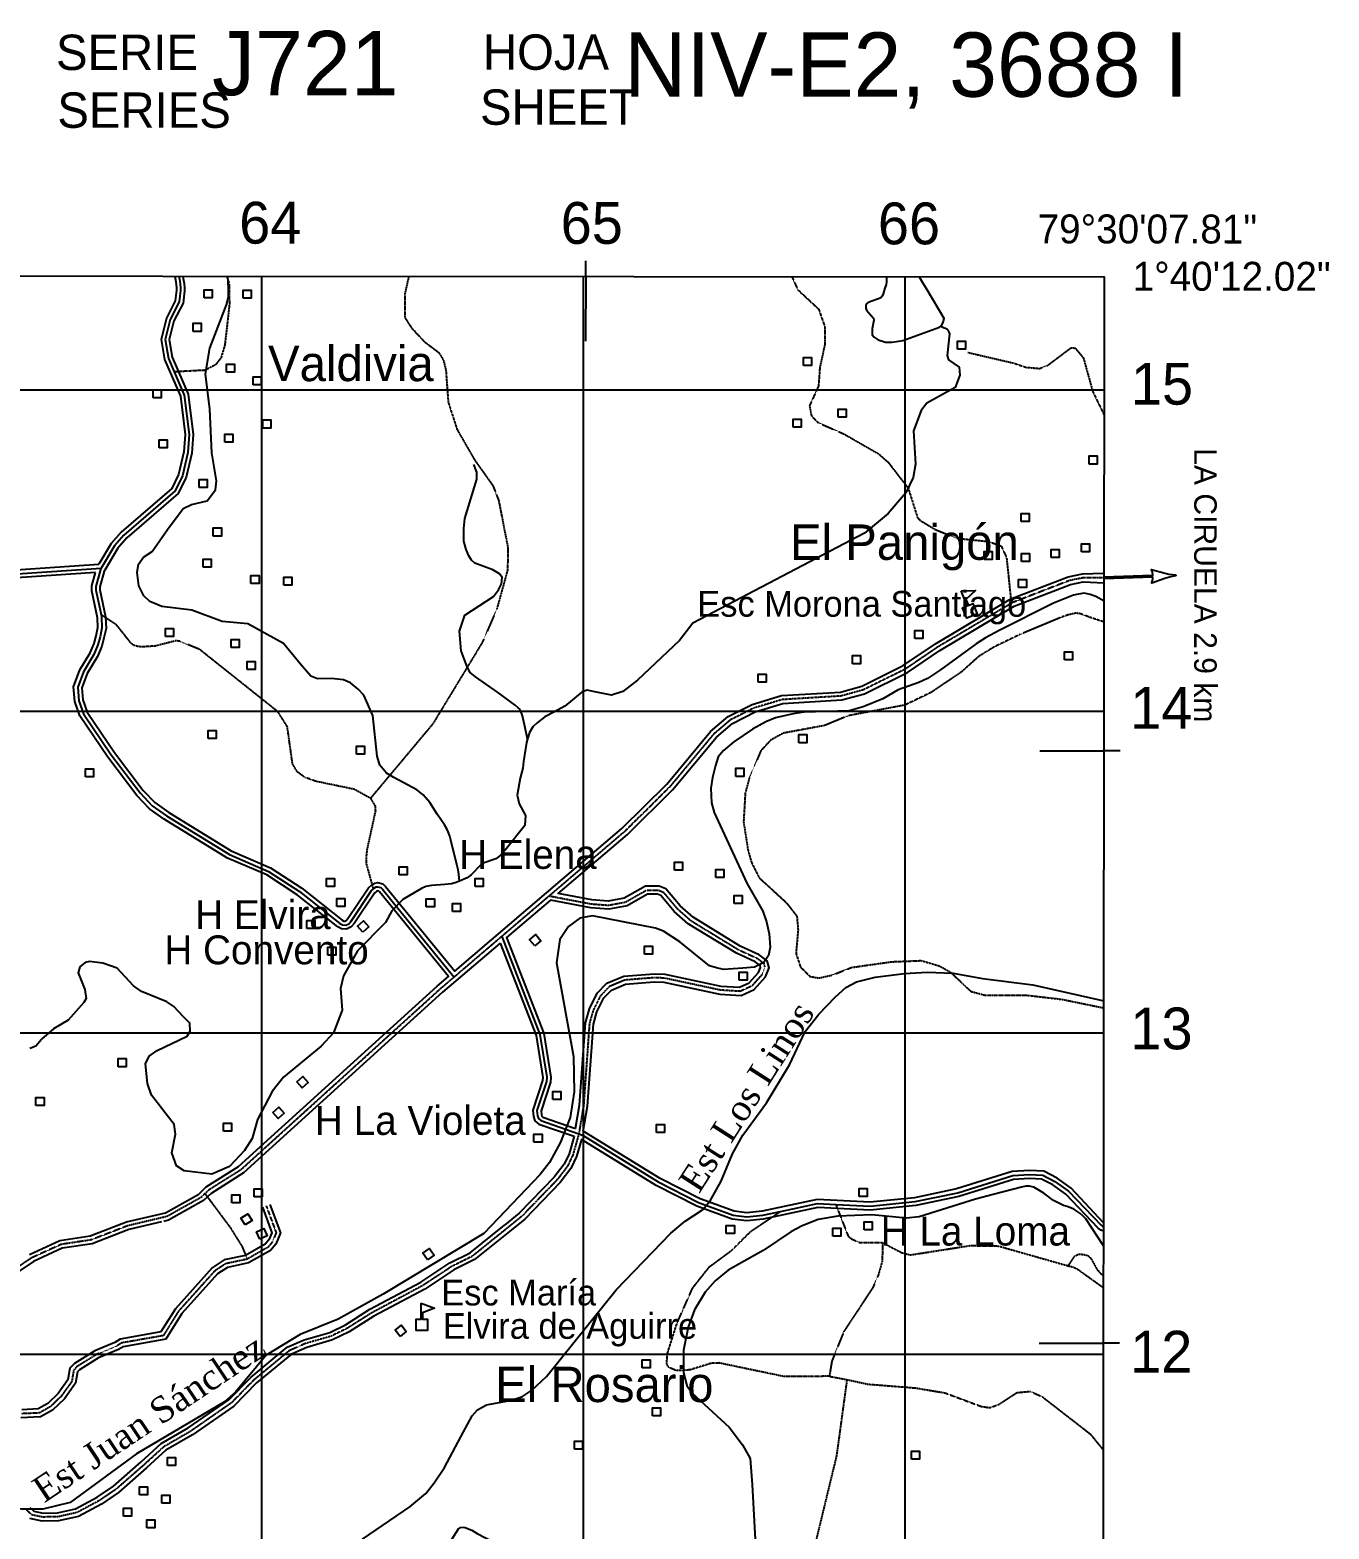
# Model space of a CAD drawing. Extents: x 638173 to 667318, y 9795622 to 9816401.
# Drawn here: x 663279 to 667318, y 9811456 to 9816119 of the extents above; entities that cross this region are included whole.
import ezdxf

# ---------------------------------------------------------------- set-up
doc = ezdxf.new("R2010")
doc.units = 0
doc.header["$MEASUREMENT"] = 0
doc.linetypes.add('HIDDEN', pattern=[0.375, 0.25, -0.125])
for name, color, linetype in [('CAMINO4', 7, 'CONTINUOUS'), ('CAMINO5', 7, 'CONTINUOUS'), ('CAMINO6Y7', 7, 'CONTINUOUS'), ('CUADRICULAUTM', 7, 'CONTINUOUS'), ('EDIFICACION', 7, 'CONTINUOUS'), ('INFORMACIONMARGI', 7, 'CONTINUOUS'), ('NOMBRESPOBLADOS', 7, 'CONTINUOUS'), ('NOMBRESPROPIOS', 7, 'CONTINUOUS'), ('PARALELACAMINO', 7, 'CONTINUOUS'), ('PROYECCION', 7, 'CONTINUOUS'), ('PUENTE', 7, 'CONTINUOUS'), ('RIODOBLE', 7, 'CONTINUOUS'), ('RIOINTERMITENTE', 7, 'CONTINUOUS'), ('RIOPERENNE', 7, 'CONTINUOUS'), ('TEXTOAZUL', 7, 'CONTINUOUS'), ('VALORCUADRICULAR', 7, 'CONTINUOUS'), ('VALORGEOGRAFICO', 7, 'CONTINUOUS')]:
    doc.layers.add(name, color=color, linetype=linetype)
doc.styles.add('escuelas', font='SWZCONLN.TTF')
doc.styles.add('marginal', font='UNVR57W.TTF')
doc.styles.add('poblados', font='SWZCONDN.TTF')
doc.styles.add('rios', font='TIMESI_0.TTF')

# ---------------------------------------------------------------- blocks, each defined once
blk = doc.blocks.new('DESVIA')
at = {"layer": 'INFORMACIONMARGI', "color": 7, "linetype": 'Continuous'}
blk.add_lwpolyline([(202.16, 3.49), (185.9, 7.39), (147.68, 19.11), (146.85, 19.12), (146.96, 18.1), (149.36, 11.75), (149.85, 9.42), (150.15, 6.9), (150.53, 1.31), (-0.62, 1.3), (-0.61, -2.71), (150.58, -2.7), (150.4, -6.92), (149.98, -11.09), (149.1, -14.21), (146.85, -20.1), (146.86, -20.87), (147.8, -20.89), (188.55, -8.04), (203.45, -4.27), (223.03, -0.96), (223.77, -0.5), (223.03, 0.07), (202.16, 3.49)], close=True, dxfattribs=at)
blk = doc.blocks.new('CASA')
at = {"layer": 'EDIFICACION', "color": 4, "linetype": 'Continuous'}
blk.add_lwpolyline([(-12.57, -13.81), (-12.57, 11.18), (12.43, 11.18), (12.43, -13.82), (-12.57, -13.81)], close=True, dxfattribs=at)
blk = doc.blocks.new('ESCUEL')
at = {"layer": 'EDIFICACION', "color": 6, "linetype": 'Continuous'}
blk.add_lwpolyline([(-0.55, 67.48), (41.45, 51.74), (3.45, 37.48), (3.45, 17.27), (18.98, 17.27), (18.98, -17.74), (-16.02, -17.73), (-16.02, 17.27), (-0.55, 17.27), (-0.55, 67.48)], close=True, dxfattribs=at)

msp = doc.modelspace()

# ---------------------------------------------------------------- linework, layer by layer
at = {"layer": 'CAMINO4', "color": 2, "linetype": 'HIDDEN'}
for points in [[(666618.95, 9814414.88), (666552.92, 9814415.01), (666510.91, 9814406.48), (666334.21, 9814338.06), (666330.26, 9814335.71), (666101.32, 9814199.68), (666000.77, 9814131.09), (665869.72, 9814066.39), (665801.05, 9814047.41), (665618.02, 9814036.28), (665529, 9814009.69), (665456.48, 9813972.9), (665404.27, 9813928.42), (665267.91, 9813764.4), (665127.8, 9813625.86), (664893.43, 9813425.68)], [(664893.43, 9813425.68), (664746.01, 9813299.77), (664553.52, 9813135.37), (663934.6, 9812573.65), (663834.06, 9812510.16), (663822.83, 9812499.25), (663810.91, 9812487.66), (663704.42, 9812428.22), (663582.56, 9812399.34), (663468.94, 9812355.41), (663375.52, 9812341.35), (663283.43, 9812299.45), (662708.52, 9811911.58), (662294.16, 9811632.04), (662261.9, 9811610.27)], [(664893.43, 9813425.68), (665024.35, 9813400.66), (665077.71, 9813396.74), (665131.11, 9813406.83), (665196.01, 9813443.64), (665232.87, 9813443.58), (665248.1, 9813437.18), (665291.2, 9813386.17), (665333.05, 9813349.17), (665481.53, 9813258.5), (665539.93, 9813231.65), (665560.23, 9813216.34), (665564.01, 9813202.32), (665555.07, 9813180.69), (665523.21, 9813145.09), (665487.59, 9813128.6), (665425.33, 9813132.53), (665251.31, 9813169.77), (665219.54, 9813171.1), (665128.02, 9813163.63), (665079.68, 9813143.34), (665052.93, 9813115.37), (665029.95, 9813069.57), (665018.42, 9813028.85), (665000.04, 9812772.93), (664985.38, 9812685.68)], [(664985.5, 9812685.66), (664966.65, 9812618.92), (664950.05, 9812584.57), (664918.18, 9812542.6), (664808.63, 9812429.47), (664761.8, 9812391.44)], [(664013.23, 9812461.38), (664044.09, 9812377.7), (664032.7, 9812349.09), (664018.28, 9812332.32), (663954.14, 9812295.69), (663953.63, 9812295.4), (663887.62, 9812281.37), (663853.69, 9812259.41), (663740.69, 9812133.92), (663693.37, 9812057.66), (663563.4, 9812034.77), (663548.45, 9812025.4), (663486.2, 9811999.31), (663424.6, 9811961.18), (663414.67, 9811950.3), (663408.44, 9811914.65), (663375.95, 9811869.37), (663341.14, 9811836.01), (663307.8, 9811817.07), (663251.28, 9811814.58)], [(664761.8, 9812391.44), (664654.34, 9812304.77), (664590.13, 9812272.72), (664499.99, 9812213.36), (664341.81, 9812128.68), (664265.56, 9812080.71), (664215.09, 9812055.84), (664135.02, 9812032.95), (664085.26, 9812010.93), (663974.55, 9811919.5), (663904.67, 9811848.27), (663777.64, 9811759.78), (663693.99, 9811711.4), (663632.67, 9811655.47), (663546.04, 9811579.64), (663494.18, 9811544.45), (663424.9, 9811507.23), (663365.61, 9811494.14), (663318.02, 9811493.24), (663284.4, 9811499.93), (663268.33, 9811515.64)]]:
    msp.add_lwpolyline(points, dxfattribs=at)
at = {"layer": 'CAMINO5', "color": 7, "linetype": 'Continuous'}
for points in [[(663741.54, 9815352.37), (663743.66, 9815344.56), (663745.96, 9815329.28), (663746.57, 9815316.06), (663746.4, 9815309.16), (663742.5, 9815273.51), (663714.42, 9815218.81), (663699.03, 9815156.44), (663709.06, 9815097.85), (663727.09, 9815055.9), (663758.36, 9814983.16), (663773.33, 9814860.89), (663769.39, 9814804.87), (663752.71, 9814732.32), (663729.72, 9814685.24), (663570.55, 9814548.01), (663541.25, 9814514.95), (663500.34, 9814445.37)], [(662816.86, 9814621.73), (662846.78, 9814447.23), (662866.79, 9814404.05), (662884.38, 9814403.34), (663500.34, 9814445.37)], [(663500.34, 9814445.37), (663497.87, 9814441.17), (663483.65, 9814388.53), (663483.74, 9814376.26), (663499.59, 9814300.55), (663501.34, 9814292.18), (663502.54, 9814259.08), (663496.35, 9814231.89), (663489.8, 9814206.88), (663476.93, 9814176.35), (663445.04, 9814122.93), (663427.14, 9814074.57), (663430.85, 9814032.55), (663444.74, 9813991.77), (663530.87, 9813864.28), (663620.83, 9813745.7), (663658.86, 9813706.16), (663703.27, 9813674.24), (663898.71, 9813554.2), (664020.59, 9813501.77), (664117.04, 9813439.21), (664242.63, 9813339.66), (664250.92, 9813335.19), (664260.41, 9813334.53), (664269.8, 9813339.2), (664276.96, 9813347.24), (664340.53, 9813442.07), (664345.93, 9813446.93), (664349.63, 9813450.25), (664355.39, 9813453.32), (664359.81, 9813454.05), (664369.46, 9813451.72), (664375.04, 9813446.39), (664400.73, 9813414.88), (664409.56, 9813404.06), (664432.03, 9813376.5), (664597.82, 9813173.2)], [(664746.01, 9813299.77), (664864.56, 9812994.74), (664885.89, 9812861.36), (664884.56, 9812848.27), (664855.21, 9812757.74), (664857.07, 9812741.45), (664859.84, 9812732.85), (664867.37, 9812726.48), (664985.68, 9812685.58)], [(664985.38, 9812685.71), (664998.56, 9812679.98), (665232.07, 9812535.67), (665357.74, 9812471.78), (665465.67, 9812432.11), (665507.6, 9812426.95), (665557.17, 9812431.95), (665612.18, 9812443.77), (665727.55, 9812468.57), (665784.37, 9812465.82), (665891.48, 9812460.64), (666031.3, 9812474.4), (666163.54, 9812502.17), (666335.22, 9812555.35), (666387.34, 9812559.08), (666428, 9812556.46), (666466.08, 9812537.29), (666507.95, 9812506.65), (666609.32, 9812401.06), (666614.9, 9812396.83), (666617.32, 9812396.12)]]:
    msp.add_lwpolyline(points, dxfattribs=at)
at = {"layer": 'CAMINO6Y7', "color": 2, "linetype": 'HIDDEN'}
msp.add_line((665764.45, 9811931.15), (665819.08, 9811920.86), dxfattribs=at)
for points in [[(663890.79, 9815352.26), (663897.68, 9815330.54), (663898.8, 9815265.59), (663884.53, 9815139.56), (663873.01, 9815100.1), (663856.44, 9815078.49), (663823.35, 9815060.72), (663727.09, 9815055.9)], [(664456.31, 9815351.86), (664444.08, 9815297.73), (664443.91, 9815225.15), (664465.44, 9815192), (664504.74, 9815149.91), (664550.41, 9815115.45), (664564.34, 9815092.5), (664571.89, 9815061.93), (664579.29, 9814961.32), (664607.06, 9814875.95), (664661.49, 9814781.63), (664718.49, 9814701.3), (664736.18, 9814655.43), (664765.07, 9814507.67), (664763.65, 9814438.91), (664730.33, 9814318), (664685.61, 9814214.94), (664531.26, 9813960.54), (664337.56, 9813729.14)], [(665648.16, 9815351.02), (665666.68, 9815310.82), (665731.35, 9815250.86), (665750.29, 9815196.07), (665750.17, 9815140.04), (665734.75, 9815068.76), (665730.81, 9815011.47), (665702.71, 9814950.4), (665708.99, 9814918.55), (665729.28, 9814898.14), (665810.53, 9814862.34), (665917.15, 9814801.03), (665947.59, 9814774.24), (666009.68, 9814693.9), (666038.7, 9814602.17), (666047.57, 9814593.24), (666094.53, 9814565.14), (666160.55, 9814538.28), (666260.93, 9814527.92), (666299.02, 9814513.84), (666315.46, 9814478.16), (666330.26, 9814335.71)], [(666195.22, 9815116.2), (666338.45, 9815082.96), (666375.27, 9815070.16), (666418.47, 9815066.27), (666443.91, 9815076.41), (666516.48, 9815131.03), (666529.18, 9815129.74), (666554.53, 9815099.13), (666583.52, 9814994.66), (666619.35, 9814920.66)], [(664337.56, 9813729.14), (664286.79, 9813757.24), (664168.65, 9813781.65), (664133.1, 9813794.44), (664108.99, 9813812.32), (664095.07, 9813836.53), (664078.81, 9813952.44), (664049.69, 9813998.33), (663806.12, 9814192.32), (663743.04, 9814218.04), (663732.47, 9814219.19), (663667.62, 9814202.75), (663628.22, 9814200.28), (663613.34, 9814201.49), (663600.27, 9814205.42), (663591.79, 9814213.03), (663548.31, 9814267.91), (663499.59, 9814300.55)], [(666617.12, 9814278.14), (666571.4, 9814293.28), (666545.09, 9814303.3), (666531.16, 9814305.19), (666517.23, 9814302.36), (666504.01, 9814298.82), (666487.88, 9814293.21), (666356.85, 9814238.69), (666276.22, 9814199.64), (666228.34, 9814170.16), (666174.85, 9814121.87), (666080.67, 9814058.37), (665999.24, 9814019.04), (665823.79, 9813986.25), (665750.01, 9813955.82), (665621.59, 9813931.85), (665582.15, 9813910.28), (665551.57, 9813877.22), (665515.8, 9813793.25), (665502.98, 9813746.16), (665497.69, 9813655.76), (665511.47, 9813567.87), (665522.82, 9813528.38), (665546.86, 9813481.22), (665630.56, 9813404.67), (665663.51, 9813362.59), (665667.22, 9813319.29), (665660.7, 9813246.72), (665674.58, 9813204.67), (665703.75, 9813175.33), (665731.69, 9813170.19), (665772.38, 9813179.03), (665833.44, 9813203.11), (665958.02, 9813220.72), (666050.8, 9813224.37), (666106.68, 9813207.72), (666140.95, 9813188.56), (666204.36, 9813128.6), (666247.54, 9813117.06), (666377.17, 9813116.83), (666487.71, 9813103.89), (666617.87, 9813077.14)], [(664337.56, 9813729.14), (664351.49, 9813706.19), (664352.72, 9813689.64), (664326.46, 9813569.45), (664323.65, 9813543.74), (664324.39, 9813525.42), (664345.93, 9813446.93)], [(663822.83, 9812499.25), (663901.15, 9812394.16), (663937.87, 9812335.52), (663954.14, 9812295.69)], [(665784.37, 9812465.82), (665822.64, 9812367.81), (665832.78, 9812358.88), (665858.17, 9812347.37), (665929.34, 9812347.24)], [(665764.45, 9811931.15), (665624.66, 9811930.13), (665421.41, 9811972.51), (665395.99, 9811971.28), (665331.13, 9811951.02), (665289.19, 9811948.55), (665265.07, 9811958.78), (665258.74, 9811970.25), (665261.35, 9812003.36), (665290.8, 9812096.26), (665339.34, 9812205.68), (665391.59, 9812271.8), (665460.34, 9812322.61), (665518.93, 9812381.08), (665612.18, 9812443.77)], [(665929.34, 9812347.24), (665929.21, 9812289.94), (665916.4, 9812245.4), (665899.79, 9812207.23), (665809.25, 9812069.87), (665772.19, 9811978.25), (665764.45, 9811931.15)], [(665929.34, 9812347.24), (665990.27, 9812315.3), (666016.95, 9812308.89), (666202.56, 9812337.84), (666290.24, 9812336.41), (666507.37, 9812274.72)], [(666507.37, 9812274.72), (666527.83, 9812305.43), (666538.34, 9812310.77), (666553.25, 9812310.47), (666567.01, 9812307.46), (666577.37, 9812298.97), (666597.57, 9812262.54), (666608.7, 9812250.66), (666613.7, 9812247.24), (666617.19, 9812247)], [(666507.37, 9812274.72), (666522.97, 9812271.16), (666537.9, 9812263.39), (666615.22, 9812207.79)], [(665819.08, 9811920.86), (665786.76, 9811684.08), (665725.18, 9811429.52), (665715.99, 9811299.65), (665703.44, 9811219.79)], [(665819.08, 9811920.86), (665883.86, 9811906.74), (666031.25, 9811895.02), (666123.99, 9811879.57), (666237, 9811837.35), (666263.68, 9811833.48), (666291.66, 9811843.62), (666347.66, 9811880.45), (666389.61, 9811884.19), (666426.43, 9811867.57), (666576.13, 9811751.43), (666616.76, 9811701.05)]]:
    msp.add_lwpolyline(points, dxfattribs=at)
at = {"layer": 'CUADRICULAUTM', "color": 2, "linetype": 'Continuous'}
for points in [[(664000, 9796923.87), (664000, 9797000), (664000, 9798000), (664000, 9799000), (664000, 9800000), (664000, 9801000), (664000, 9802000), (664000, 9803000), (664000, 9804000), (664000, 9805000), (664000, 9806000), (664000, 9807000), (664000, 9808000), (664000, 9809000), (664000, 9810000), (664000, 9811000), (664000, 9812000), (664000, 9813000), (664000, 9814000), (664000, 9815352.18)], [(665000, 9796923.09), (665000, 9797000), (665000, 9798000), (665000, 9799000), (665000, 9800000), (665000, 9801000), (665000, 9802000), (665000, 9803000), (665000, 9804000), (665000, 9805000), (665000, 9806000), (665000, 9807000), (665000, 9808000), (665000, 9809000), (665000, 9810000), (665000, 9811000), (665000, 9812000), (665000, 9813000), (665000, 9814000), (665000, 9815351.48)], [(666000, 9796922.32), (666000, 9797000), (666000, 9798000), (666000, 9799000), (666000, 9800000), (666000, 9801000), (666000, 9802000), (666000, 9803000), (666000, 9804000), (666000, 9805000), (666000, 9806000), (666000, 9807000), (666000, 9808000), (666000, 9809000), (666000, 9810000), (666000, 9811000), (666000, 9812000), (666000, 9813000), (666000, 9814000), (666000, 9815350.77)], [(655000, 9815000), (656000, 9815000), (657000, 9815000), (658000, 9815000), (659000, 9815000), (660000, 9815000), (661000, 9815000), (662000, 9815000), (663000, 9815000), (664000, 9815000), (666619.42, 9815000)], [(655000, 9814000), (656000, 9814000), (657000, 9814000), (658000, 9814000), (659000, 9814000), (660000, 9814000), (661000, 9814000), (662000, 9814000), (663000, 9814000), (664000, 9814000), (665000, 9814000), (666617.8, 9814000)], [(655000, 9813000), (656000, 9813000), (657000, 9813000), (658000, 9813000), (659000, 9813000), (660000, 9813000), (661000, 9813000), (662000, 9813000), (663000, 9813000), (664000, 9813000), (665000, 9813000), (666617.8, 9813000)], [(655000, 9812000), (656000, 9812000), (657000, 9812000), (658000, 9812000), (659000, 9812000), (660000, 9812000), (661000, 9812000), (662000, 9812000), (663000, 9812000), (664000, 9812000), (665000, 9812000), (666617, 9812000)]]:
    msp.add_lwpolyline(points, dxfattribs=at)
at = {"layer": 'PARALELACAMINO', "color": 7, "linetype": 'Continuous'}
for p, q in [((663728.59, 9815352.38), (663729.84, 9815347.76)), ((666617.31, 9812383.48), (666614.7, 9812383.87))]:
    msp.add_line(p, q, dxfattribs=at)
for points in [[(662443.04, 9815353.29), (662466.16, 9815309.85), (662519.15, 9815234.45), (662679.22, 9815075.45), (662734.53, 9814981.26), (662740.77, 9814877.19), (662752.77, 9814837.15), (662784.59, 9814784.23), (662800.5, 9814742.94), (662829.11, 9814624.24), (662858.82, 9814450.98), (662874.92, 9814416.23), (662884.21, 9814415.86), (663492.9, 9814457.39)], [(663753.7, 9815352.36), (663755.24, 9815346.75), (663758.42, 9815330.5), (663759.08, 9815316.19), (663758.88, 9815308.32), (663754.67, 9815269.86), (663726.21, 9815214.4), (663711.79, 9815155.98), (663721.13, 9815101.42), (663770.55, 9814986.45), (663785.88, 9814861.21), (663781.79, 9814803.02), (663764.57, 9814728.12), (663739.83, 9814677.45), (663579.35, 9814539.09), (663551.41, 9814507.57), (663511.11, 9814439.03), (663509.5, 9814436.28), (663496.16, 9814386.92), (663496.23, 9814377.6), (663513.79, 9814293.7), (663515.09, 9814257.9), (663508.49, 9814228.92), (663501.67, 9814202.85), (663488.11, 9814170.69), (663456.36, 9814117.51), (663439.84, 9814072.87), (663443.17, 9814035.15), (663456.03, 9813997.38), (663541.04, 9813871.56), (663630.35, 9813753.84), (663667.08, 9813715.65), (663710.2, 9813684.65), (663904.48, 9813565.32), (664026.5, 9813512.83), (664124.34, 9813449.37), (664249.53, 9813350.14), (664254.48, 9813347.47), (664257.89, 9813347.24), (664262.07, 9813349.32), (664267.05, 9813354.91), (664331.01, 9813450.32), (664342.41, 9813460.56), (664351.32, 9813465.32), (664360.28, 9813466.8), (664375.66, 9813463.08), (664384.24, 9813454.89), (664599.43, 9813191.01), (664885.31, 9813435.19), (665119.34, 9813635.07), (665258.69, 9813772.86), (665395.35, 9813937.24), (665449.5, 9813983.38), (665524.35, 9814021.35), (665615.82, 9814048.67), (665798.98, 9814059.81), (665865.25, 9814078.12), (665994.45, 9814141.91), (666094.6, 9814210.23), (666328.72, 9814349.34), (666507.38, 9814418.52), (666551.68, 9814427.51), (666616.11, 9814429.91), (666618.96, 9814430.7)], [(663729.84, 9815347.76), (663731.24, 9815342.27), (663733.5, 9815328.06), (663734.06, 9815315.93), (663733.92, 9815310), (663730.33, 9815277.16), (663702.63, 9815223.22), (663686.27, 9815156.9), (663696.99, 9815094.28), (663746.17, 9814979.87), (663760.78, 9814860.57), (663756.99, 9814806.72), (663740.85, 9814736.52), (663719.61, 9814693.03), (663561.75, 9814556.93), (663531.09, 9814522.33), (663492.9, 9814457.39)], [(663482.34, 9814431.61), (662884.55, 9814390.82), (662858.66, 9814391.87), (662834.74, 9814443.48), (662806.51, 9814608.15), (662506.61, 9814578.72)], [(663277.3, 9812310.4), (663371.93, 9812353.45), (663465.72, 9812367.57), (663578.85, 9812411.31), (663699.85, 9812439.98), (663803.38, 9812497.77), (663826.28, 9812520.03), (663927.01, 9812583.64), (664545.26, 9813144.75), (664580.4, 9813174.77), (664365.84, 9813437.89), (664363.26, 9813440.36), (664359.4, 9813441.29), (664356.85, 9813439.94), (664350.05, 9813433.82), (664286.87, 9813339.57), (664277.53, 9813329.08), (664262.93, 9813321.82), (664247.36, 9813322.91), (664235.73, 9813329.18), (664109.74, 9813429.05), (664014.68, 9813490.71), (663892.94, 9813543.08), (663696.34, 9813663.83), (663650.64, 9813696.67), (663611.31, 9813737.56), (663520.7, 9813857), (663433.45, 9813986.16), (663418.53, 9814029.95), (663414.44, 9814076.27), (663433.72, 9814128.35), (663465.75, 9814182.01), (663477.93, 9814210.91), (663484.21, 9814234.86), (663489.99, 9814260.26), (663488.89, 9814290.66), (663471.25, 9814374.92), (663471.14, 9814390.14), (663482.34, 9814431.61)], [(666617.33, 9812408.76), (666516.21, 9812516.09), (666472.63, 9812547.99), (666431.35, 9812568.77), (666387.3, 9812571.61), (666332.89, 9812567.72), (666160.4, 9812514.28), (666029.4, 9812486.77), (665891.17, 9812473.17), (665726.52, 9812481.13), (665555.22, 9812444.32), (665507.74, 9812439.53), (665468.63, 9812444.34), (665362.75, 9812483.26), (665238.2, 9812546.58), (665004.37, 9812691.09), (664999.33, 9812693.28), (665012.47, 9812771.44), (665030.8, 9813026.68), (665041.65, 9813065.02), (665063.26, 9813108.09), (665086.92, 9813132.82), (665131.02, 9813151.33), (665219.79, 9813158.58), (665249.73, 9813157.33), (665423.62, 9813120.11), (665489.97, 9813115.93), (665530.8, 9813134.83), (665565.81, 9813173.94), (665577.19, 9813201.47), (665571.18, 9813223.74), (665546.38, 9813242.44), (665487.42, 9813269.55), (665340.5, 9813359.26), (665300.16, 9813394.93), (665255.71, 9813447.54), (665235.4, 9813456.08), (665192.72, 9813456.15), (665126.75, 9813418.73), (665077, 9813409.33), (665025.99, 9813413.07), (664921.33, 9813433.08), (665136.26, 9813616.65), (665277.13, 9813755.94), (665413.19, 9813919.6), (665463.46, 9813962.42), (665533.65, 9813998.03), (665620.22, 9814023.89), (665803.12, 9814035.01), (665874.19, 9814054.66), (666007.09, 9814120.27), (666108.04, 9814189.13), (666339.7, 9814326.78), (666514.44, 9814394.44), (666554.16, 9814402.51), (666618.93, 9814399.04)], [(664975.49, 9812702.32), (664987.61, 9812774.42), (665006.04, 9813031.02), (665018.25, 9813074.12), (665042.6, 9813122.65), (665072.44, 9813153.86), (665125.02, 9813175.93), (665219.29, 9813183.62), (665252.89, 9813182.21), (665427.04, 9813144.95), (665485.21, 9813141.27), (665515.62, 9813155.35), (665544.33, 9813187.44), (665550.83, 9813203.17), (665549.28, 9813208.94), (665533.48, 9813220.86), (665475.64, 9813247.45), (665325.6, 9813339.08), (665282.24, 9813377.41), (665240.49, 9813426.82), (665230.34, 9813431.08), (665199.3, 9813431.13), (665135.47, 9813394.93), (665078.42, 9813384.15), (665022.71, 9813388.25), (664896.99, 9813412.27), (664760.87, 9813296.02), (664876.69, 9812998.03), (664898.49, 9812861.72), (664896.86, 9812845.68), (664867.94, 9812756.46), (664869.35, 9812744.1), (664870.64, 9812740.08), (664873.66, 9812737.53), (664975.49, 9812702.32)], [(664740.74, 9813278.83), (664561.78, 9813125.99), (663942.19, 9812563.66), (663841.84, 9812500.29), (663831.54, 9812490.29), (663818.44, 9812477.55), (663708.99, 9812416.46), (663694.63, 9812413.06)], [(664740.74, 9813278.83), (664852.43, 9812991.45), (664873.29, 9812861), (664872.26, 9812850.86), (664842.48, 9812759.02), (664844.79, 9812738.8), (664849.04, 9812725.62), (664861.08, 9812715.43), (664970.42, 9812677.64)], [(664970.42, 9812677.64), (664954.93, 9812623.39), (664939.34, 9812591.13), (664908.68, 9812550.76), (664800.17, 9812438.7), (664753.92, 9812401.14)], [(666614.7, 9812383.87), (666609.23, 9812385.46), (666600.96, 9812391.72), (666499.69, 9812497.21), (666459.53, 9812526.59), (666424.65, 9812544.15), (666387.38, 9812546.55), (666337.55, 9812542.98), (666166.68, 9812490.06), (666033.2, 9812462.03), (665891.79, 9812448.11), (665728.58, 9812456.01), (665559.12, 9812419.58), (665507.46, 9812414.37), (665462.71, 9812419.88), (665352.73, 9812460.3), (665225.94, 9812524.76), (664993.73, 9812668.26), (664978.37, 9812614.45), (664960.76, 9812578.01), (664927.68, 9812534.44), (664817.09, 9812420.24), (664769.65, 9812381.71)], [(664024.96, 9812465.71), (664057.48, 9812377.53), (664043.54, 9812342.52), (664026.35, 9812322.53), (663958.14, 9812283.58), (663892.48, 9812269.62), (663861.87, 9812249.82), (663750.72, 9812126.38), (663701.04, 9812046.32), (663567.97, 9812022.88), (663554.22, 9812014.27), (663491.94, 9811988.16), (663432.66, 9811951.47), (663426.36, 9811944.56), (663420.26, 9811909.68), (663385.43, 9811861.14), (663348.67, 9811825.91), (663311.36, 9811804.71), (663249.67, 9811802)], [(664001.5, 9812457.05), (664030.7, 9812377.87), (664021.86, 9812355.66), (664010.21, 9812342.11), (663949.12, 9812307.22), (663882.76, 9812293.12), (663845.51, 9812269), (663730.66, 9812141.46), (663685.7, 9812069), (663558.83, 9812046.66), (663542.68, 9812036.53), (663480.46, 9812010.46), (663416.54, 9811970.89), (663402.98, 9811956.04), (663396.62, 9811919.62), (663366.47, 9811877.6), (663333.61, 9811846.11), (663304.24, 9811829.43), (663252.89, 9811827.16)], [(663688.08, 9812411.5), (663586.27, 9812387.37), (663472.16, 9812343.25), (663379.11, 9812329.25), (663289.56, 9812288.5), (662300.52, 9811621.25)], [(663278.4, 9811523.27), (663290.48, 9811511.46), (663319.13, 9811505.76), (663364.13, 9811506.61), (663420.51, 9811519.06), (663487.7, 9811555.16), (663538.39, 9811589.55), (663624.34, 9811664.79), (663686.56, 9811721.54), (663770.93, 9811770.34), (663896.57, 9811857.86), (663966.09, 9811928.72), (664078.63, 9812021.66), (664130.75, 9812044.73), (664210.57, 9812067.55), (664259.45, 9812091.64), (664335.52, 9812139.49), (664493.59, 9812224.11), (664583.88, 9812283.57), (664647.55, 9812315.35), (664753.92, 9812401.14)], [(664769.65, 9812381.71), (664661.13, 9812294.19), (664596.38, 9812261.87), (664506.39, 9812202.61), (664348.1, 9812117.87), (664271.67, 9812069.78), (664219.61, 9812044.13), (664139.29, 9812021.17), (664091.89, 9812000.2), (663983.01, 9811910.28), (663912.77, 9811838.68), (663784.35, 9811749.22), (663701.42, 9811701.26), (663641, 9811646.15), (663553.69, 9811569.73), (663500.66, 9811533.74), (663429.29, 9811495.4), (663367.09, 9811481.67), (663316.91, 9811480.72), (663278.32, 9811488.4)], [(664588.65, 9811420.3), (664596.39, 9811433.64), (664610.95, 9811456.32), (664617.54, 9811461.06), (664626.05, 9811462.05), (664632.18, 9811460.59), (664639.33, 9811458.01), (664652.24, 9811452.17), (664669.54, 9811441.71), (664744.5, 9811402.2), (664843.81, 9811342.65), (664898.57, 9811313.24), (664919.02, 9811300.62), (664963.42, 9811271.99), (665050.91, 9811225.16), (665069.98, 9811213.19), (665092.6, 9811196.61), (665142.02, 9811163.39)]]:
    msp.add_lwpolyline(points, dxfattribs=at)
at = {"layer": 'PROYECCION', "color": 7, "linetype": 'Continuous'}
for p, q in [((665006.75, 9815351.33), (665006.79, 9815401.33)), ((665006.75, 9815351.33), (665006.6, 9815151.33)), ((666418.62, 9813876.71), (666618.62, 9813876.56)), ((666668.62, 9813876.52), (666618.62, 9813876.56)), ((666417.15, 9812033.9), (666617.15, 9812033.75)), ((666667.15, 9812033.71), (666617.15, 9812033.75))]:
    msp.add_line(p, q, dxfattribs=at)
msp.add_lwpolyline([(638790.96, 9796943.41), (666604.83, 9796921.85), (666619.7, 9815350.33), (638803.33, 9815370.02)], close=True, dxfattribs=at)
at = {"layer": 'PUENTE', "color": 6, "linetype": 'Continuous'}
msp.add_lwpolyline([(664400.73, 9813414.88), (664409.56, 9813404.06), (664432.03, 9813376.5)], dxfattribs=at)
at = {"layer": 'RIODOBLE', "color": 5, "linetype": 'Continuous'}
msp.add_lwpolyline([(665942.23, 9815351.23), (665942.55, 9815345.03), (665942.05, 9815336.21), (665940.81, 9815327.85), (665937.34, 9815315.77), (665934.37, 9815306.02), (665931.65, 9815298.82), (665928.43, 9815291.16), (665924.22, 9815286.05), (665917.28, 9815282.57), (665893.75, 9815274.44), (665883.9, 9815270.96), (665880.63, 9815268.64), (665878.63, 9815266.31), (665877.53, 9815260.78), (665878.15, 9815253.77), (665880.04, 9815248.05), (665901.28, 9815223.18), (665902.84, 9815216.17), (665897.7, 9815189.44), (665898.04, 9815170.89), (665903.99, 9815163.96), (665915.83, 9815155.79), (665939.54, 9815148.62), (665959.5, 9815148.24), (665992.93, 9815153.62), (666106.96, 9815194.76), (666111.37, 9815197.56), (666111.51, 9815197.82), (666114.77, 9815202.59), (666118, 9815209.7), (666119.48, 9815214.52), (666121.44, 9815222.15), (666069.11, 9815310.66), (666055.49, 9815332.72), (666044.59, 9815350.74)], dxfattribs=at)
at = {"layer": 'RIOINTERMITENTE', "color": 132, "linetype": 'Continuous'}
for points in [[(664614.82, 9813471.77), (664612.5, 9813493.48), (664609.96, 9813506.19), (664606.01, 9813522.86), (664587.38, 9813599.34), (664583.84, 9813611.55), (664579.47, 9813624.48), (664574.99, 9813634.48), (664567.62, 9813646.71), (664544.58, 9813680.26), (664521.8, 9813716.08), (664501.01, 9813740.1), (664481.23, 9813755.62), (664410.15, 9813793.95), (664387.41, 9813807.23), (664367.02, 9813832.23), (664358.19, 9813860.26), (664344.5, 9813986.34), (664316.69, 9814050.06), (664298.94, 9814069.19), (664275.37, 9814088.9), (664253.25, 9814097.29), (664216.24, 9814102.03), (664173.19, 9814101.25), (664152.43, 9814109.33), (664118.65, 9814147.19), (664066.69, 9814210.95), (663956.27, 9814272.27), (663876.22, 9814278.78), (663782.25, 9814314.6), (663688.24, 9814326.23), (663651.42, 9814341.58), (663632.39, 9814359.44), (663617.21, 9814390.03), (663612.23, 9814432.06), (663616.1, 9814457.52), (663631.4, 9814479.14), (663658.13, 9814496.92), (663706.57, 9814565.59), (663755.02, 9814630.45), (663780.46, 9814643.13), (663830.05, 9814654.5), (663855.55, 9814688.84), (663858.15, 9814716.85), (663844.37, 9814803.46), (663838.33, 9814939.72), (663824.6, 9815049.26), (663837.49, 9815129.45), (663889.9, 9815264.34), (663895.49, 9815288.48), (663896.38, 9815316.53), (663893.83, 9815352.26)], [(664825.48, 9813913.95), (664818.67, 9813948.39), (664810.39, 9813986.27), (664805.42, 9814000.24), (664802.44, 9814006.14), (664796.48, 9814011.11), (664787.54, 9814019.18), (664732.88, 9814059.71), (664663.76, 9814106.74), (664647.29, 9814121.01), (664638.42, 9814138.62), (664619.47, 9814188.32), (664614.52, 9814249.45), (664631.16, 9814299.08), (664720.25, 9814357.49), (664735.55, 9814377.84), (664745.17, 9814396.78), (664747.07, 9814416.02), (664738.2, 9814427.5), (664718.38, 9814439.99), (664662.03, 9814460.74), (664651.94, 9814470.14), (664643.02, 9814483.69), (664634.79, 9814503.31), (664627.87, 9814529.56), (664627.29, 9814568.64), (664630.57, 9814599.59), (664667.71, 9814721.77), (664668.01, 9814743.51), (664658.91, 9814767.63)], [(666618.89, 9814342.16), (666593.1, 9814357.4), (666575.1, 9814363.15), (666556.67, 9814366.95), (666538.84, 9814364.52), (666523.79, 9814361.34), (666461.79, 9814336.02), (666292.07, 9814251.54), (666250.18, 9814228.14), (666220.88, 9814209.81), (666110.19, 9814128.39), (666070.04, 9814101.93), (666042.61, 9814089), (665979.01, 9814066.19), (665930.66, 9814038.26), (665869.36, 9814014.07), (665826.36, 9814001.52), (665686.56, 9813996.68), (665651.5, 9813992.19), (665596.96, 9813979.64), (665567.47, 9813967.39), (665525.25, 9813944.14), (665467.5, 9813904.92), (665435.2, 9813878.4), (665419.11, 9813858), (665410.4, 9813831.64), (665400.96, 9813793.78), (665396.26, 9813760.35), (665397.85, 9813715), (665406.26, 9813685.21), (665507.42, 9813464.73), (665557.12, 9813378.14), (665569.02, 9813344.44), (665577.04, 9813307.15), (665579.92, 9813265.66), (665575.54, 9813240.5), (665560.24, 9813218.88), (665531.68, 9813204.39), (665495.38, 9813200.68), (665435.63, 9813196.94), (665413.41, 9813201.47), (665391.81, 9813208.15), (665299.86, 9813283.02), (665249.1, 9813316.21), (665223.7, 9813325.17), (665028.08, 9813363.72), (664988.66, 9813356.15), (664953.02, 9813330.75), (664926.24, 9813290.05), (664915.91, 9813217.49), (664968.62, 9812925.79), (664970.91, 9812816.28), (664958.02, 9812736.08), (664928.61, 9812659.73), (664894.16, 9812596.13), (664864.84, 9812559.25), (664690.31, 9812374.93), (664377.25, 9812187.03), (664237.28, 9812108.33), (664118.98, 9812061.43), (664013.35, 9811996.67), (663917.51, 9811881.84), (663883.46, 9811852.11), (663609.91, 9811690.22)], [(664312.41, 9811424.15), (664460.29, 9811524.65), (664509.28, 9811566.67), (664535.3, 9811600.03), (664567.45, 9811647.26), (664626.63, 9811758.73), (664653.44, 9811808.35), (664670.32, 9811827.16), (664697.99, 9811842.65), (664772.12, 9811856.31), (664809.89, 9811867.91), (664838.56, 9811886.46), (664885.01, 9811930.17), (665101.67, 9812199.74), (665271.1, 9812376.43), (665315.63, 9812414.04), (665370.16, 9812449.11), (665393.53, 9812476.87), (665427.8, 9812538.24), (665463.64, 9812622.99), (665495.47, 9812681.64), (665569.41, 9812782.1), (665640.85, 9812900.4), (665689.37, 9813003.45), (665731.44, 9813058.13), (665782.39, 9813110.25), (665815.5, 9813140.75), (665848.59, 9813158.52), (665906.71, 9813172.29), (665998.61, 9813183.72), (666068.55, 9813188.34), (666149.84, 9813184.72), (666240.27, 9813168.92), (666397.58, 9813148.62), (666617.88, 9813099.22)], [(666617.27, 9812337.47), (666561.93, 9812420.56), (666553.63, 9812429.53), (666543.62, 9812438.33), (666524.34, 9812450.6), (666507.16, 9812457.78), (666493.05, 9812462.87), (666461.58, 9812478.14), (666431.19, 9812500.53), (666400.81, 9812519.87), (666385.73, 9812522.96), (666375.31, 9812522.88), (666361.74, 9812519.87), (666273.84, 9812496.46), (666219.41, 9812481.7), (666043.9, 9812427.26), (666003.23, 9812423.51), (665896.5, 9812433.89), (665791.01, 9812428.99), (665729.98, 9812418.91), (665680.2, 9812399.43), (665644.75, 9812380.86), (665558.19, 9812322.44), (665450.03, 9812261.51), (665409.11, 9812228.47), (665378.71, 9812192.88), (665345.23, 9812137.88), (665325.08, 9812083.46), (665310.94, 9812012.18), (665310.78, 9811942.15), (665320.86, 9811902.66), (665337.32, 9811879.71), (665452.76, 9811772.37), (665494.59, 9811718.2), (665518.49, 9811675.23), (665524.46, 9811594.91), (665533.27, 9811423.49)], [(663609.91, 9811690.22), (663403.26, 9811538.29), (663318.54, 9811517.38), (663253.72, 9811517.95), (663072.12, 9811541.56), (663010.15, 9811540.44), (662954.88, 9811522.75), (662935.87, 9811498.42), (662927.25, 9811469.87), (662933.87, 9811428.65)]]:
    msp.add_lwpolyline(points, dxfattribs=at)
at = {"layer": 'RIOPERENNE', "color": 5, "linetype": 'Continuous'}
for points in [[(666111.51, 9815197.82), (666121.97, 9815193.18), (666125.81, 9815191.35), (666129.65, 9815189.33), (666132.8, 9815186.47), (666134.77, 9815183.08), (666136.45, 9815178.86), (666137.86, 9815173.73), (666131.35, 9815106.25), (666135.13, 9815093.51), (666168.12, 9815070.53), (666170.6, 9815045.06), (666155.27, 9815006.89), (666067.47, 9814958.66), (666049.62, 9814935.77), (666026.6, 9814872.14), (666032.72, 9814768.99), (666025, 9814726.98), (666002.02, 9814679.91), (665947.22, 9814615.07), (665873.37, 9814554.08), (665340.24, 9814273.62), (665298.18, 9814220.21), (665168.27, 9814096.93), (665122.44, 9814061.36), (665086.83, 9814049.96), (665034.75, 9814060.24), (665011.43, 9814065.55), (664995.35, 9814060.31), (664941.87, 9814015.84), (664909.42, 9813998.69), (664879.53, 9813982.84), (664855.43, 9813964.22), (664842.52, 9813951.8), (664832.25, 9813934.1), (664825.48, 9813913.95), (664822.27, 9813903.24), (664813.7, 9813843.43), (664811.05, 9813822.94), (664802.84, 9813791.97), (664793.82, 9813738.51), (664800.11, 9813711.76), (664819.1, 9813676.07), (664817.75, 9813644.24), (664756.58, 9813567.95), (664739.81, 9813550.38), (664727.29, 9813541.26), (664688.43, 9813527.62), (664680.22, 9813522.24), (664650.61, 9813491.1), (664638.19, 9813481.57), (664614.02, 9813471.43), (664600.92, 9813465.96), (664589.08, 9813463.15), (664568.75, 9813461.2), (664526.97, 9813457.76), (664509.77, 9813455.06), (664496.2, 9813448.76), (664438.51, 9813414.44), (664404.12, 9813378.85), (664383.7, 9813343.23), (664297.08, 9813254.25), (664253.69, 9813176.65), (664244.71, 9813137.19), (664249.64, 9813069.69), (664222.79, 9812999.71), (664184.57, 9812957.76), (664067.43, 9812861.19), (664031.74, 9812816.69), (663985.79, 9812730.18), (663969.13, 9812670.36), (663946.18, 9812633.47), (663899.04, 9812583.9), (663844.34, 9812559.8), (663757.94, 9812570.14), (663733.83, 9812585.47), (663719.94, 9812626.24), (663731.52, 9812684.79), (663726.5, 9812714.09), (663656.81, 9812805.9), (663644.18, 9812841.57), (663637.97, 9812902.7), (663649.46, 9812926.88), (663673.65, 9812944.66), (663767.79, 9812989.06), (663776.9, 9813004.55), (663775.51, 9813029.79), (663755.22, 9813050.2), (663725.55, 9813081.9), (663704.49, 9813096.14), (663625.12, 9813128.49), (663600.4, 9813145.98), (663549.69, 9813200.83), (663505.24, 9813216.19), (663463.32, 9813221.36), (663450.6, 9813218.83), (663433.58, 9813204.41), (663428.92, 9813185.76), (663449.14, 9813134.79), (663452.89, 9813106.77), (663446.5, 9813094.05)], [(663446.5, 9813094.05), (663397.57, 9813039.09), (663351.25, 9813012.11), (663314.31, 9812980.4)], [(663278.45, 9812952.4), (663296.8, 9812958.75), (663314.31, 9812980.4)]]:
    msp.add_lwpolyline(points, dxfattribs=at)

# ---------------------------------------------------------------- block references
at = {"layer": 'EDIFICACION', "color": 4, "linetype": 'Continuous'}
for p in [(663832.58, 9815300.08), (663954.48, 9815299.08), (663798.9, 9815195.63), (666175.9, 9815140.18), (663901.92, 9815068.82), (665696.95, 9815089.46), (663984.83, 9815029.5), (663674.47, 9814988.68), (665804.6, 9814928.2), (664015.12, 9814894.98), (665664.73, 9814897.24), (663693.06, 9814833.55), (663897.49, 9814850.74), (666585.22, 9814782.91), (663817.08, 9814709.9), (666373.72, 9814604.2), (663861.35, 9814558.95), (666467.14, 9814492.17), (666561.59, 9814509.45), (663829.42, 9814462.28), (666258.02, 9814485.93), (666374.52, 9814479.41), (663978.42, 9814411.44), (664080.09, 9814406.03), (666365.44, 9814399.03), (663712.16, 9814246.09), (663916.82, 9814211.92), (666042.43, 9814239.92), (665848.98, 9814161.82), (666508.47, 9814173.4), (663966.1, 9814143.91), (665555.71, 9814104.43), (663844.87, 9813929.07), (665682.01, 9813916.06), (664306.23, 9813879.87), (663463.34, 9813809.78), (665485.84, 9813811.27), (665295.29, 9813518.98), (664213.21, 9813468.15), (664439.11, 9813505.31), (664675.22, 9813468.96), (665423.58, 9813496.99), (665480.86, 9813415.4), (664245.38, 9813405.96), (664523.63, 9813405.13), (664605.3, 9813391.2), (664152.49, 9813338.08), (664216.96, 9813254.66), (665202.01, 9813257.99), (665496.62, 9813177.18), (663565.38, 9812908.14), (663309.83, 9812787.68), (664917.1, 9812806.26), (663892.71, 9812707.74), (664858.49, 9812673.12), (665239.25, 9812703.02), (663918.58, 9812484.26), (663987.95, 9812503.32), (665869.86, 9812504.12), (665456.68, 9812388.99), (665884.99, 9812400.95), (665788.19, 9812380.88), (665194.99, 9811971.65), (665226.92, 9811821.6), (664984.72, 9811718.11), (663718.41, 9811667.17), (666032.62, 9811686.72), (663631.98, 9811576.4), (663701.51, 9811550.32), (663581.72, 9811510.02), (663654.22, 9811473.14)]:
    msp.add_blockref('CASA', p, dxfattribs=at)
at = {"layer": 'EDIFICACION', "color": 6, "linetype": 'Continuous', "xscale": 0.9999994756128581, "yscale": 0.9999994756128581, "rotation": 22.29988216663858}
msp.add_blockref('ESCUEL', (666200.06, 9814311.94), dxfattribs=at)
at = {"layer": 'EDIFICACION', "color": 4, "linetype": 'Continuous'}
for p, xscale, yscale, rotation in [((664314.3, 9813331.38), 0.9999995450779612, 0.9999995450779612, 41.54373723865303), ((664849.2, 9813288.67), 0.9999975584630101, 0.9999975584630101, 39.30346736047762), ((664127.43, 9812847.18), 1.000000388156463, 1.000000388156463, 311.9201624130225), ((664052.34, 9812751.54), 0.9999987024324317, 0.9999987024324317, 310.7321572438476), ((663951.27, 9812420.54), 0.9999997464909545, 0.9999997464909545, 31.62321583386167), ((663998.99, 9812375.94), 0.9999992690389866, 0.9999992690389866, 24.31029877969987), ((664517.13, 9812312.07), 0.9999979475203137, 0.9999979475203137, 34.99995448523713), ((664430.64, 9812073.89), 1.000001001133502, 1.000001001133502, 38.17858054187228)]:
    msp.add_blockref('CASA', p, dxfattribs=dict(at, xscale=xscale, yscale=yscale, rotation=rotation))
at = {"layer": 'EDIFICACION', "color": 6, "linetype": 'Continuous'}
msp.add_blockref('ESCUEL', (664495.54, 9812091.28), dxfattribs=at)
at = {"layer": 'INFORMACIONMARGI', "color": 7, "linetype": 'Continuous', "xscale": 0.9999994502857957, "yscale": 0.9999994502857957, "rotation": 1.969674640855476}
msp.add_blockref('DESVIA', (666619.28, 9814415.48), dxfattribs=at)

# ---------------------------------------------------------------- texts
at = {"layer": 'INFORMACIONMARGI', "color": 7, "linetype": 'Continuous', "style": 'poblados'}
for s, height, p in [('SERIE', 110, (663359.49, 9815994.87)), ('J721', 200, (663844.9, 9815916.4)), ('HOJA', 110, (664687.23, 9815995.53)), ('NIV-E2, 3688 I', 200, (665126.43, 9815911.66)), ('SERIES', 110, (663363.71, 9815815.05)), ('SHEET', 110, (664678.12, 9815824.5))]:
    msp.add_text(s, height=height, dxfattribs=at).set_placement(p)
msp.add_text('LA CIRUELA 2.9 km', height=70, rotation=269.98484, dxfattribs=at).set_placement((666899.15, 9814818.38))
at = {"layer": 'NOMBRESPOBLADOS', "color": 7, "linetype": 'Continuous', "style": 'poblados'}
for s, p in [('Valdivia', (664019, 9815026.98)), ('El Panig%%243n', (665642.26, 9814471.05)), ('El Rosario', (664725.44, 9811850.89))]:
    msp.add_text(s, height=110, dxfattribs=at).set_placement(p)
at = {"layer": 'NOMBRESPROPIOS', "color": 6, "linetype": 'Continuous', "style": 'escuelas'}
for s, height, p in [('Esc Morona Santiago', 80, (665353.91, 9814294.18)), ('H Elena', 90, (664613.1, 9813509.63)), ('H Elvira', 90, (663792.47, 9813322.25)), ('H Convento', 90, (663696.38, 9813212.69)), ('H La Violeta', 90, (664164.88, 9812682.1)), ('H La Loma', 90, (665924.15, 9812337.95)), ('Esc Mar%%237a ', 80, (664557.66, 9812151.48)), (' Elvira de Aguirre', 80, (664532.73, 9812047.73))]:
    msp.add_text(s, height=height, dxfattribs=at).set_placement(p)
at = {"layer": 'TEXTOAZUL', "color": 5, "linetype": 'Continuous', "style": 'rios'}
for s, rotation, p in [('Est Los Linos', 57.38306, (665359.31, 9812496.76)), ('Est Juan S%%225nchez', 33.76802, (663322.23, 9811535.2))]:
    msp.add_text(s, height=80, rotation=rotation, dxfattribs=at).set_placement(p)
at = {"layer": 'VALORCUADRICULAR', "color": 6, "linetype": 'Continuous', "style": 'poblados'}
for s, p in [('64', (663929.18, 9815454.81)), ('65', (664929.05, 9815454.05)), ('66', (665915.47, 9815452.66)), ('15', (666702.21, 9814953.85)), ('14', (666699.98, 9813945.51)), ('13', (666700.68, 9812948.29)), ('12', (666699.92, 9811942.74))]:
    msp.add_text(s, height=130, dxfattribs=at).set_placement(p)
at = {"layer": 'VALORGEOGRAFICO', "color": 2, "linetype": 'Continuous', "style": 'marginal'}
for s, rotation, p in [('79%%17630\'07.81"', 359.95529, (666412.01, 9815455.6)), ('1%%17640\'12.02"', 359.95752, (666707.58, 9815308.38))]:
    msp.add_text(s, height=90, rotation=rotation, dxfattribs=at).set_placement(p)

doc.saveas('drawing.dxf')
